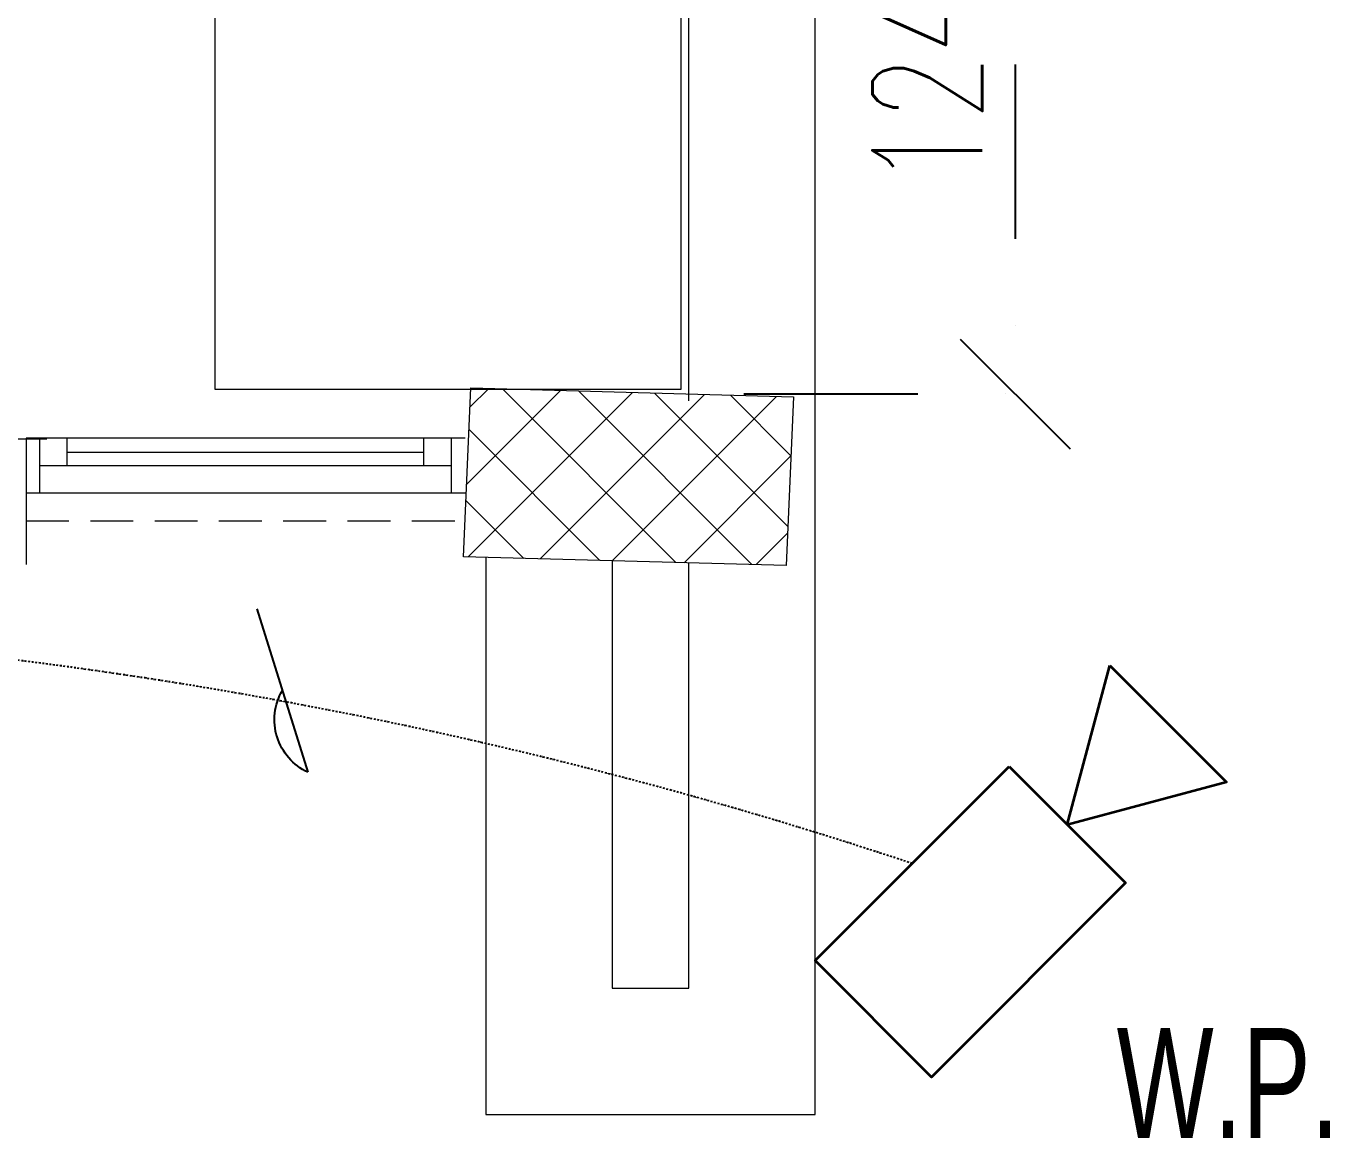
# Model space of a CAD drawing. Header units: inches. Extents: x -12418 to 57169, y -29325 to 19878.
# Drawn here: x 47610 to 49986, y -14140 to -12115 of the extents above; entities that cross this region are included whole.
import ezdxf

# ---------------------------------------------------------------- set-up
doc = ezdxf.new("R2010")
doc.units = ezdxf.units.IN
doc.header["$LTSCALE"] = 25
doc.header["$MEASUREMENT"] = 0
doc.linetypes.add('00-Ground Floor$0$HIDDEN2', pattern=[0.1875, 0.125, -0.0625])
doc.linetypes.add('DASHDOT', pattern=[25.4, 12.7, -6.35, 0, -6.35])
doc.layers.get('0').update_dxf_attribs({"color": 8})
doc.layers.get('Defpoints').update_dxf_attribs({"color": 8})
doc.layers.add('0 @ 50', color=8, linetype='Continuous')
doc.layers.add('T-WIRE', color=140, linetype='Continuous')
for name, color, linetype, lineweight in [('00-Ground Floor$0$Aluminum', 251, 'Continuous', 5), ('00-Ground Floor$0$C-HYDR-CTCH', 251, 'Continuous', 5), ('00-Ground Floor$0$Hatch', 254, 'Continuous', 5), ('00-Ground Floor$0$LOADING', 253, 'Continuous', 5), ('00-Ground Floor$0$Proj', 251, 'Continuous', 5), ('00-Ground Floor$0$Walls', 251, 'Continuous', 5), ('E-LITE-CLNG-CNDT', 6, 'DASHDOT', 35), ('E-POWR-TEXT', 6, 'Continuous', 25), ('T-DATA-CLNG-COND', 51, 'DASHDOT', 25), ('T-DATA-DIM', 251, 'DASHDOT', 25), ('T-SERT-WALL @ 100', 54, 'Continuous', 35)]:
    doc.layers.add(name, color=color, linetype=linetype, lineweight=lineweight)
doc.styles.add('DC_Elc_Romans', font='elc_romans.shx', dxfattribs={"width": 0.7})
doc.styles.add('DC_Simplex', font='SIMPLEX.shx', dxfattribs={"width": 0.7})
doc.dimstyles.new('DevCad-MM', dxfattribs={"dimscale": 0.01, "dimtxt": 2, "dimasz": 2, "dimexe": 1, "dimexo": 1, "dimgap": 0.6, "dimtad": 1, "dimdec": 0, "dimrnd": 10, "dimzin": 1, "dimdsep": 46, "dimtxsty": 'DC_Simplex', "dimblk1": 'OBLIQUE', "dimblk2": 'OBLIQUE', "dimsah": 1, "dimcen": 3, "dimclrd": 256, "dimclre": 256, "dimclrt": 45, "dimadec": 0, "dimazin": 0, "dimtfac": 1, "dimtdec": 0, "dimtix": 1, "dimtmove": 2, "dimatfit": 2, "dimldrblk": 'OBLIQUE', "dimfxl": 1, "dimtolj": 1, "dimtzin": 0, "dimarcsym": 0})

# ---------------------------------------------------------------- blocks, each defined once
blk = doc.blocks.new('00-Ground Floor')
at = {"layer": '00-Ground Floor$0$Hatch'}
h = blk.add_hatch(dxfattribs=at)
h.set_pattern_fill('ANSI37', color=256, scale=30)
h.set_pattern_definition([(45, (-1981.42, -13099.68), (-67.35192, 67.35192), []), (135, (-1981.42, -13099.68), (-67.35192, -67.35192), [])])
h.paths.add_polyline_path([(48971.2, 8818.2), (48367.3, 8810.1), (48371.2, 8521.7), (48975.1, 8529.8)])
h.paths.add_polyline_path([(41810.5, 8810.5), (41227, 8805), (41207, 8513.7), (41790.5, 8519.1)])
h.paths.add_polyline_path([(27433.5, 8803.1), (26834.4, 8799), (26828.7, 8506), (27427.8, 8510)])
h.paths.add_polyline_path([(34618.7, 8805.3), (34017.5, 8797.8), (34009.3, 8512.1), (34610.5, 8519.6)])
h.paths.add_polyline_path([(20214.3, 8812.4), (19607.8, 8790.5), (19622.4, 8498), (20228.8, 8519.8)])
h.paths.add_polyline_path([(13477.7, 8802), (12255.7, 8825.9), (12249.3, 8529.8), (13471.3, 8505.8)])
h.paths.add_polyline_path([(13491.8, 1601.9), (12276.8, 1586.2), (12263.3, 1293.7), (13478.3, 1309.4)])
h.paths.add_polyline_path([(13465.7, -5591.3), (12262.6, -5607.3), (12256.9, -5900.3), (13460, -5884.3)])
h.paths.add_polyline_path([(13484.2, -12790), (12287.5, -12801.4), (12290.4, -13095.9), (13487, -13084.4)])
h.paths.add_polyline_path([(5849.2, -12787.9), (5245.6, -12791.6), (5256.3, -13077.1), (5859.8, -13073.4)])
h.paths.add_polyline_path([(5833.8, -5589.9), (5236.9, -5588.3), (5236.8, -5889.5), (5833.6, -5891)])
h.paths.add_polyline_path([(5843.6, 1599.7), (5224.3, 1600.9), (5213.7, 1298), (5833, 1296.7)])
h.paths.add_polyline_path([(5820.3, 8779.1), (5219.7, 8793.5), (5216, 8503.9), (5816.7, 8489.4)])
h.paths.add_polyline_path([(-1378.8, 8777.2), (-1981.4, 8799.9), (-1979.5, 8511.6), (-1376.9, 8488.9)])
h.paths.add_polyline_path([(-1371.1, -5601.1), (-1973.1, -5608.1), (-1969.7, -5899.7), (-1367.7, -5892.7)])
h.paths.add_polyline_path([(-1353.5, -12795.7), (-1951.9, -12796.7), (-1947.1, -13097.4), (-1348.7, -13096.4)])
h.paths.add_polyline_path([(20233.2, -12782.5), (19627.5, -12795.4), (19633.2, -13096.6), (20238.9, -13083.7)])
h.paths.add_polyline_path([(20226.6, -5590), (19632.3, -5607.6), (19634.4, -5904.1), (20228.7, -5886.6)])
h.paths.add_polyline_path([(20217.9, 1618), (19619, 1610.4), (19623, 1310.2), (20221.9, 1317.9)])
h.paths.add_polyline_path([(27418.3, 1602.8), (26816.3, 1607.5), (26820.6, 1315.3), (27422.5, 1310.7)])
h.paths.add_polyline_path([(27422, -5579.9), (26818.1, -5597.5), (26831.6, -5897.5), (27431.7, -5876.5)])
h.paths.add_polyline_path([(27438.1, -12795.9), (26834.3, -12789.3), (26831.9, -13075), (27435.7, -13081.6)])
h.paths.add_polyline_path([(34636.6, -12785.4), (34039.3, -12800), (34048.3, -13099.7), (34645.6, -13085.1)])
h.paths.add_polyline_path([(34629.3, -5597.1), (34028, -5595.2), (34029.2, -5892.4), (34630.4, -5894.3)])
h.paths.add_polyline_path([(34592.8, 1606.7), (34012, 1611.4), (34031.7, 1321.6), (34612.5, 1316.9)])
h.paths.add_polyline_path([(41796.2, 1606), (41198.6, 1619.8), (41200.6, 1327.8), (41798.2, 1314.1)])
h.paths.add_polyline_path([(41797.2, -5592.6), (41228.8, -5600.2), (41230.6, -5894.3), (41799, -5886.7)])
h.paths.add_polyline_path([(41834.3, -12789.7), (41229, -12792.4), (41230.4, -13096.9), (41835.6, -13094.3)])
h.paths.add_polyline_path([(49008.5, -12790.2), (48420.5, -12774.1), (48407.3, -13081.4), (48995.3, -13097.4)])
h.paths.add_polyline_path([(48992.7, -5590.8), (48389.5, -5589.7), (48387.5, -5886.2), (48990.7, -5887.3)])
at = {"layer": '00-Ground Floor$0$Aluminum'}
for p, q in [((48410.1, -12865.8), (47610.1, -12865.8)), ((47635.1, -12965.8), (47635.1, -12865.8)), ((47685.1, -12915.8), (47685.1, -12865.8)), ((48335.1, -12915.8), (48335.1, -12865.8)), ((48385.1, -12965.8), (48385.1, -12865.8)), ((47685.1, -12890.8), (48335.1, -12890.8)), ((48385.1, -12915.8), (47635.1, -12915.8)), ((48410.1, -12965.8), (47610.1, -12965.8))]:
    blk.add_line(p, q, dxfattribs=at)
at = {"layer": '00-Ground Floor$0$C-HYDR-CTCH', "flags": 128}
blk.add_lwpolyline([(48407.3, -13081.4), (48420.5, -12774.1), (49008.5, -12790.2), (48995.3, -13097.4), (48407.3, -13081.4)], dxfattribs=at)
at = {"layer": '00-Ground Floor$0$LOADING', "elevation": 0}
blk.add_lwpolyline([(47953.8, -11846), (47953.8, -12776), (48803.8, -12776), (48803.8, -11846), (47953.8, -11846)], dxfattribs=at)
at = {"layer": '00-Ground Floor$0$Proj', "linetype": '00-Ground Floor$0$HIDDEN2', "ltscale": 25}
blk.add_line((47610.1, -13015.8), (48410.1, -13015.8), dxfattribs=at)
at = {"layer": '00-Ground Floor$0$Walls'}
for p, q in [((48817.9, -12797.4, 0), (48817.9, -11597.4, 0)), ((49047.9, -13097.4, 0), (49047.9, -11597.4, 0)), ((47647.9, -12867.4, 0), (46577.9, -12867.4, 0)), ((47610.1, -12865.8), (47610.1, -13095.8)), ((48677.9, -13088.8, 0), (48677.9, -13867.4, 0)), ((48817.9, -13867.4, 0), (48817.9, -13092.6, 0)), ((48677.9, -13867.4, 0), (48817.9, -13867.4, 0))]:
    blk.add_line(p, q, dxfattribs=at)
at = {"layer": '00-Ground Floor$0$Walls', "elevation": 0}
blk.add_lwpolyline([(48447.9, -13082.5), (48447.9, -14097.4), (49047.9, -14097.4), (49047.9, -13097.4)], dxfattribs=at)
blk = doc.blocks.new('_OBLIQUE')
at = {"color": 0, "linetype": 'ByBlock'}
blk.add_line((-0.5, -0.5), (0.5, 0.5), dxfattribs=at)
blk = doc.blocks.new('*D189')
at = {"layer": 'Defpoints', "color": 0, "transparency": 16777216}
for p in [(48817.9, -11549.7, 0), (48817.9, -12785), (49412.5, -12785)]:
    blk.add_point(p, dxfattribs=at)
at = {"layer": 'T-DATA-DIM', "lineweight": -2, "transparency": 16777216}
for p, q in [((48917.9, -11549.7), (49512.5, -11549.7)), ((49412.5, -11549.7), (49412.5, -12785)), ((48917.9, -12785), (49512.5, -12785))]:
    blk.add_line(p, q, dxfattribs=at)
at = {"layer": 'T-DATA-DIM', "lineweight": -2, "transparency": 16777216, "xscale": 200, "yscale": 200, "zscale": 200}
for p, rotation in [((49412.5, -11549.7), 90), ((49412.5, -12785), 270)]:
    blk.add_blockref('_OBLIQUE', p, dxfattribs=dict(at, rotation=rotation))
at = {"layer": 'T-DATA-DIM', "color": 45, "transparency": 16777216, "insert": (49252.5, -12167.4), "char_height": 200, "attachment_point": 5, "rotation": 90, "style": 'DC_Simplex'}
blk.add_mtext('\\A1;1240', dxfattribs=at)
blk = doc.blocks.new('*U340')
for points in [[(5.507, 7.628), (7.628, 5.507), (4.73, 4.73)], [(3.67, 5.791), (5.791, 3.67), (2.255, 0.134), (0.134, 2.255)]]:
    blk.add_lwpolyline(points, close=True)
blk = doc.blocks.new('W-TEL')
blk.add_line((-66, -212.7), (66, 212.7))
blk.add_arc((130.7, 76), 151.2, 115.3301, 210.179)
blk = doc.blocks.new('*U118')
at = {"layer": 'T-WIRE', "xscale": -0.006999999999825377, "yscale": 0.006999999999970897, "zscale": 0.006999999999999999}
blk.add_blockref('W-TEL', (0, 0), dxfattribs=at)

msp = doc.modelspace()

# ---------------------------------------------------------------- linework, layer by layer
at = {"layer": 'T-DATA-CLNG-COND', "ltscale": 0.01, "elevation": 0}
msp.add_lwpolyline([(49224.7, -13640.2, 0.063846), (47102.1, -13222.6, 0.016691), (47097.1, -13222.4), (43872.5, -13222.4, -0.414214), (43797.5, -13147.4), (43797.5, -7147.4)], format="xyb", dxfattribs=at)

# ---------------------------------------------------------------- block references
at = {"layer": '0 @ 50', "xscale": 100, "yscale": 100, "zscale": 100, "rotation": 180}
msp.add_blockref('*U118', (48077.1, -13325.1, 0), dxfattribs=at)
at = {"layer": 'E-LITE-CLNG-CNDT'}
msp.add_blockref('00-Ground Floor', (0, 0), dxfattribs=at)
at = {"layer": 'T-SERT-WALL @ 100', "xscale": 100, "yscale": 100, "zscale": 100}
msp.add_blockref('*U340', (49034.5, -14042.5, 0), dxfattribs=at)

# ---------------------------------------------------------------- texts
at = {"layer": 'E-POWR-TEXT', "style": 'DC_Elc_Romans', "width": 0.7}
msp.add_text('W.P.', height=200, dxfattribs=at).set_placement((49597.5, -14139.9, 0))

# ---------------------------------------------------------------- dimensions: what is measured, and where the dimension line sits
at = {"layer": 'T-DATA-DIM'}
dim = msp.add_linear_dim(base=(49412.5, -12785), p1=(48817.9, -11549.7, 0), p2=(48817.9, -12785), angle=90, dimstyle='DevCad-MM', dxfattribs=at)
dim.commit()
dim.dimension.update_dxf_attribs({"geometry": '*D189', "text_midpoint": (49252.5, -12167.4)})

doc.saveas('drawing.dxf')
